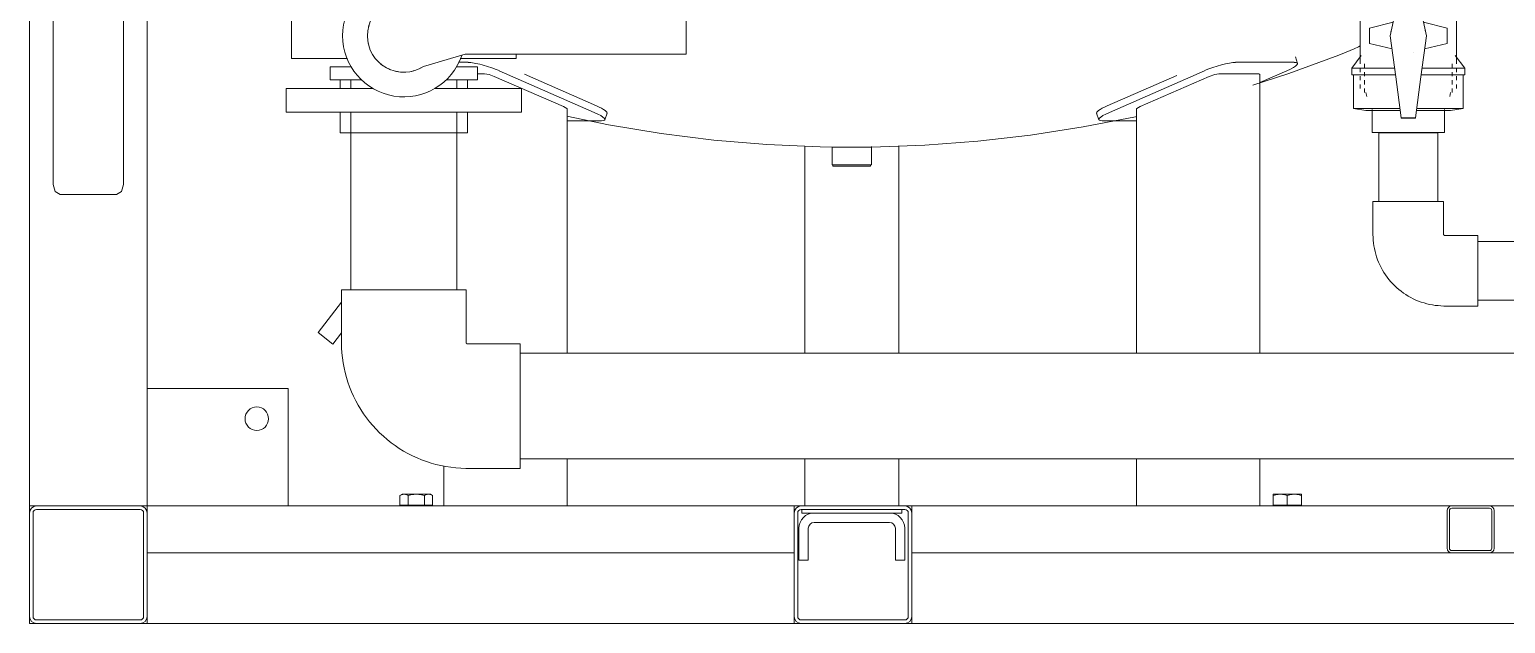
# Model space of a CAD drawing. Header units: millimetres. Extents: x -4001 to 3774, y -595 to 3523.
# Drawn here: x -3633 to -2379, y 0 to 505 of the extents above; entities that cross this region are included whole.
import ezdxf

# ---------------------------------------------------------------- set-up
doc = ezdxf.new("R2010")
doc.units = ezdxf.units.MM
for name, color, linetype, lineweight in [('A_--------_E-', 8, 'Continuous', 9), ('M-_EQPT----_E', 7, 'Continuous', 9), ('M-_WATR----_E', 5, 'Continuous', 9), ('S-_STRL----_A', 7, 'Continuous', 9)]:
    doc.layers.add(name, color=color, linetype=linetype, lineweight=lineweight)

# ---------------------------------------------------------------- blocks, each defined once
blk = doc.blocks.new('PNS-0100 MAIN FRAME - ASY PNS-0100 MAIN FRAME_iam-651195-Разрез 3')
at = {"layer": 'A_--------_E-'}
for p, q in [((-3633.2, 2850), (-3633.2, 100)), ((-3533.2, 100), (-3533.2, 2850)), ((-3613.2, 1997.9), (-3613.2, 373.6)), ((-3553.2, 373.6), (-3553.2, 1997.9)), ((-3607.2, 365.1), (-3559.2, 365.1)), ((-3368, 273.4), (-3387.9, 247.5)), ((-3375.3, 237.7), (-3387.9, 247.5)), ((-3375.3, 237.7), (-3368, 247.2)), ((-3533.2, 200), (-3413.2, 200)), ((-3413.2, 200), (-3413.2, 100)), ((-3627.2, 100), (-3633.2, 100)), ((-3633.2, 100), (-3627.2, 100)), ((-3633.2, 94), (-3633.2, 100)), ((-3533.2, 100), (-3539.2, 100)), ((-3539.2, 100), (-3533.2, 100)), ((-2983.2, 100), (-3533.2, 100)), ((-3533.2, 100), (-3533.2, 96)), ((-3533.2, 94), (-3533.2, 96)), ((-2977.2, 100), (-2983.2, 100)), ((-2983.2, 100), (-2983.2, 96)), ((-2983.2, 94), (-2983.2, 96)), ((-2883.2, 100), (-2889.2, 100)), ((-2424.2, 100), (-2883.2, 100)), ((-2883.2, 100), (-2883.2, 96)), ((-2883.2, 94), (-2883.2, 96)), ((-1933.2, 100), (-2392.2, 100)), ((-3533.2, 60), (-2983.2, 60)), ((-2883.2, 60), (-2424.2, 60)), ((-2392.2, 60), (-1933.2, 60)), ((-3633.2, 0), (-3633.2, 6)), ((-3633.2, 0), (-3627.2, 0)), ((-3539.2, 0), (-3533.2, 0)), ((-3533.2, 6), (-3533.2, 0)), ((-3533.2, 0), (-2983.2, 0)), ((-2983.2, 6), (-2983.2, 0)), ((-2983.2, 0), (-2977.2, 0)), ((-2889.2, 0), (-2883.2, 0)), ((-2883.2, 6), (-2883.2, 0)), ((-2883.2, 0), (-1933.2, 0))]:
    blk.add_line(p, q, dxfattribs=at)
at = {"layer": 'A_--------_E-', "flags": 128}
for points in [[(-3613.2, 373.6), (-3611.4, 367.6), (-3607.2, 365.1)], [(-3559.2, 365.1), (-3554.9, 367.6), (-3553.2, 373.6)]]:
    blk.add_lwpolyline(points, dxfattribs=at)
at = {"layer": 'A_--------_E-'}
for start, end in [(0, 180), (180, 0)]:
    blk.add_arc((-3440, 174.2), 10, start, end, dxfattribs=at)
at = {"layer": 'S-_STRL----_A'}
for p, q in [((-3633.2, 94), (-3633.2, 6)), ((-3630.2, 6), (-3630.2, 94)), ((-3539.2, 100), (-3627.2, 100)), ((-3627.2, 97), (-3539.2, 97)), ((-3536.2, 94), (-3536.2, 6)), ((-3533.2, 6), (-3533.2, 94)), ((-2983.2, 94), (-2983.2, 6)), ((-2980.2, 6), (-2980.2, 94)), ((-2889.2, 100), (-2977.2, 100)), ((-2977.2, 97), (-2889.2, 97)), ((-2886.2, 94), (-2886.2, 6)), ((-2883.2, 6), (-2883.2, 94)), ((-2428.2, 96), (-2428.2, 64)), ((-2426.2, 64), (-2426.2, 96)), ((-2392.2, 100), (-2424.2, 100)), ((-2424.2, 98), (-2392.2, 98)), ((-2390.2, 96), (-2390.2, 64)), ((-2388.2, 64), (-2388.2, 96)), ((-2392.2, 62), (-2424.2, 62)), ((-2424.2, 60), (-2392.2, 60)), ((-3539.2, 3), (-3627.2, 3)), ((-3627.2, 0), (-3539.2, 0)), ((-2889.2, 3), (-2977.2, 3)), ((-2977.2, 0), (-2889.2, 0))]:
    blk.add_line(p, q, dxfattribs=at)
for centre, radius, start, end in [((-3627.2, 94), 6, 90, 180), ((-3627.2, 94), 3, 90, 180), ((-3539.2, 94), 6, 360, 90), ((-3539.2, 94), 3, 360, 90), ((-2977.2, 94), 6, 90, 180), ((-2977.2, 94), 3, 90, 180), ((-2889.2, 94), 6, 360, 90), ((-2889.2, 94), 3, 360, 90), ((-2424.2, 96), 4, 90, 180), ((-2424.2, 96), 2, 90, 180), ((-2392.2, 96), 4, 0, 90), ((-2392.2, 96), 2, 0, 90), ((-2424.2, 64), 4, 180, 270), ((-2424.2, 64), 2, 180, 270), ((-2392.2, 64), 2, 270, 0), ((-2392.2, 64), 4, 270, 360), ((-3627.2, 6), 6, 180, 270), ((-3627.2, 6), 3, 180, 270), ((-3539.2, 6), 3, 270, 0), ((-3539.2, 6), 6, 270, 0), ((-2977.2, 6), 6, 180, 270), ((-2977.2, 6), 3, 180, 270), ((-2889.2, 6), 3, 270, 0), ((-2889.2, 6), 6, 270, 0)]:
    blk.add_arc(centre, radius, start, end, dxfattribs=at)
blk = doc.blocks.new('PNS-0100 MAIN FRAME - Standard-550811-Разрез 3')
blk.add_blockref('PNS-0100 MAIN FRAME - ASY PNS-0100 MAIN FRAME_iam-651195-Разрез 3', (0, 0))
blk = doc.blocks.new('PNS-Filter column D1000 _Left side_ - ASY PNS-Filter column D1000_iam-892261-Разрез 3')
at = {"layer": 'A_--------_E-'}
for p, q in [((-3260.3, 477.4), (-3268.5, 477.4)), ((-2558.1, 477.4), (-2608.1, 477.4)), ((-2557.1, 482.1), (-2555.3, 476.5)), ((-3252.5, 467.7), (-3246.3, 467.7)), ((-3238.1, 465.4), (-3179.2, 439.7)), ((-3153.1, 434.8), (-3234.1, 470.3)), ((-3212.5, 467.2), (-3151.3, 440.4)), ((-2717.1, 440.4), (-2657.9, 466.3)), ((-2634.3, 470.3), (-2715.2, 434.8)), ((-2689.2, 439.7), (-2630.3, 465.4)), ((-2622.1, 467.7), (-2588.1, 467.7)), ((-2588.1, 467.7), (-2587.5, 467)), ((-2587.5, 460.1), (-2564.3, 470.3)), ((-2587.3, 467.4), (-2587.3, 230)), ((-3176.4, 427.7), (-3147, 427.7)), ((-3176.2, 437.7), (-3176.2, 230)), ((-3142.3, 434.2), (-3144.1, 428.6)), ((-2724.2, 428.6), (-2726.1, 434.2)), ((-2721.4, 427.7), (-2692, 427.7)), ((-2692.2, 230), (-2692.2, 437.7)), ((-2974.2, 230), (-2974.2, 406.1)), ((-2950.9, 390.2), (-2950.9, 405.5)), ((-2950.9, 405.2), (-2934.2, 405.2)), ((-2934.2, 405.2), (-2917.4, 405.2)), ((-2917.4, 405.7), (-2917.4, 390.2)), ((-2894.2, 406.1), (-2894.2, 230)), ((-2934.2, 390.2), (-2950.9, 390.2)), ((-2917.4, 390.2), (-2934.2, 390.2)), ((-3176.2, 140), (-3176.2, 100)), ((-2974.2, 100), (-2974.2, 140)), ((-2894.2, 140), (-2894.2, 100)), ((-2692.2, 100), (-2692.2, 140)), ((-2587.3, 140), (-2587.3, 100)), ((-3281.1, 100), (-3281.1, 134.1)), ((-3316.4, 110), (-3318.3, 108.9)), ((-3318.3, 100.8), (-3318.3, 108.9)), ((-3318.3, 100.8), (-3311.3, 100.8)), ((-3316.4, 110), (-3314.8, 110)), ((-3316.1, 110), (-3314.8, 110)), ((-3315.7, 100), (-3315.7, 100.8)), ((-3314.8, 110), (-3304.4, 110)), ((-3314.8, 110), (-3312.5, 110)), ((-3311.3, 100.8), (-3311.3, 108.9)), ((-3311.3, 100.8), (-3297.5, 100.8)), ((-3307.1, 110), (-3304.4, 110)), ((-3304.4, 110), (-3294, 110)), ((-3304.4, 110), (-3301.7, 110)), ((-3297.5, 100.8), (-3297.5, 108.9)), ((-3297.5, 100.8), (-3290.6, 100.8)), ((-3296.3, 110), (-3294, 110)), ((-3294, 110), (-3292.7, 110)), ((-3294, 110), (-3292.4, 110)), ((-3293.2, 100.8), (-3293.2, 100)), ((-3290.6, 108.9), (-3292.4, 110)), ((-3290.6, 100.8), (-3290.6, 108.9)), ((-2576, 110), (-2575.4, 110)), ((-2576, 110), (-2570, 110)), ((-2576, 100.8), (-2576, 108.9)), ((-2576, 100.8), (-2564, 100.8)), ((-2575.2, 100), (-2575.2, 100.8)), ((-2572.8, 110), (-2570, 110)), ((-2570, 110), (-2567.5, 110)), ((-2570, 110), (-2558, 110)), ((-2564, 100.8), (-2564, 108.9)), ((-2564, 100.8), (-2552, 100.8)), ((-2560.5, 110), (-2558, 110)), ((-2558, 110), (-2555.1, 110)), ((-2558, 110), (-2552, 110)), ((-2552.7, 100.8), (-2552.7, 100)), ((-2552.5, 110), (-2552, 110)), ((-2552, 100.8), (-2552, 108.9)), ((-2976.7, 94), (-2976.7, 97)), ((-2976.7, 94), (-2971.7, 94)), ((-2896.7, 94), (-2971.7, 94)), ((-2966.2, 94), (-2902.2, 94)), ((-2896.7, 94), (-2891.7, 94)), ((-2891.7, 97), (-2891.7, 94)), ((-2979.2, 54), (-2979.2, 81)), ((-2971.2, 81), (-2971.2, 54)), ((-2902.2, 86), (-2966.2, 86)), ((-2897.2, 81), (-2897.2, 54)), ((-2889.2, 81), (-2889.2, 54)), ((-2971.2, 54), (-2979.2, 54)), ((-2897.2, 54), (-2889.2, 54))]:
    blk.add_line(p, q, dxfattribs=at)
at = {"layer": 'A_--------_E-', "flags": 128}
for points in [[(-2510.7, 487.4), (-2507.1, 489), (-2503.5, 490.7), (-2502.2, 491.4)], [(-2593.3, 457.9), (-2562.6, 467.9), (-2520.2, 483.6), (-2510.7, 487.4)], [(-3246.3, 467.7), (-3242.6, 467), (-3238.1, 465.4)], [(-2630.3, 465.4), (-2625.7, 467), (-2622.1, 467.7)], [(-3179.2, 439.7), (-3176.4, 438.1), (-3176.2, 437.7)], [(-2692.2, 437.7), (-2692, 438.1), (-2689.2, 439.7)], [(-3176.4, 431.5), (-3140.9, 424.2), (-3096.3, 416.8), (-3051.4, 411.2), (-3006.3, 407.4), (-2961.1, 405.4), (-2950.9, 405.2)], [(-2917.4, 405.2), (-2872.2, 406.8), (-2827.1, 410.2), (-2782.2, 415.4), (-2737.5, 422.4), (-2693.1, 431.1), (-2692, 431.4)]]:
    blk.add_lwpolyline(points, dxfattribs=at)
at = {"layer": 'A_--------_E-'}
for centre, radius, start, end in [((-2966.2, 81), 13, 90, 180), ((-2902.2, 81), 13, 0, 90), ((-2966.2, 81), 5, 90, 180), ((-2902.2, 81), 5, 360, 90)]:
    blk.add_arc(centre, radius, start, end, dxfattribs=at)
for centre, major_axis, start_param, end_param in [((-3244.1, 470.3), (-19, 6.2), 4.217371, 5.788168), ((-2624.3, 470.3), (19, 6.2), 0.495018, 2.065814), ((-2574.3, 470.3), (19, 6.2), 5.207407, 6.778203), ((-3161.3, 440.4), (-19, 6.2), 3.039274, 4.217371), ((-2707.1, 440.4), (19, 6.2), 2.065814, 3.243911), ((-3163.1, 434.8), (-19, 6.2), 2.646575, 4.217371), ((-2705.2, 434.8), (19, 6.2), 2.065814, 3.63661)]:
    blk.add_ellipse(centre, major_axis=major_axis, ratio=0.177259, start_param=start_param, end_param=end_param, dxfattribs=at)
for points in [[(-3318.3, 108.9), (-3317.9, 109.2), (-3317, 109.6), (-3315.9, 109.9), (-3315.2, 110), (-3314.8, 110)], [(-3314.8, 110), (-3314.4, 110), (-3313.7, 109.9), (-3312.6, 109.6), (-3311.8, 109.2), (-3311.3, 108.9)], [(-3311.3, 108.9), (-3310.5, 109.2), (-3308.9, 109.6), (-3306.6, 109.9), (-3305.1, 110), (-3304.4, 110)], [(-3304.4, 110), (-3303.7, 110), (-3302.2, 109.9), (-3300, 109.6), (-3298.3, 109.2), (-3297.5, 108.9)], [(-3297.5, 108.9), (-3297.1, 109.2), (-3296.2, 109.6), (-3295.1, 109.9), (-3294.4, 110), (-3294, 110)], [(-3294, 110), (-3293.7, 110), (-3292.9, 109.9), (-3291.8, 109.6), (-3291, 109.2), (-3290.6, 108.9)], [(-2576, 109.5), (-2576, 109.7), (-2576, 109.9), (-2576, 110), (-2576, 110)], [(-2576, 108.9), (-2575.2, 109.2), (-2573.8, 109.6), (-2571.9, 109.9), (-2570.6, 110), (-2570, 110)], [(-2576, 110), (-2576, 110), (-2576, 109.9), (-2576, 109.6), (-2576, 109.2), (-2576, 108.9)], [(-2570, 110), (-2569.3, 110), (-2568, 109.9), (-2566.1, 109.6), (-2564.7, 109.2), (-2564, 108.9)], [(-2564, 108.9), (-2563.2, 109.2), (-2561.8, 109.6), (-2559.9, 109.9), (-2558.6, 110), (-2558, 110)], [(-2558, 110), (-2557.3, 110), (-2556, 109.9), (-2554.1, 109.6), (-2552.7, 109.2), (-2552, 108.9)], [(-2552, 110), (-2552, 110), (-2552, 109.9), (-2552, 109.7), (-2552, 109.5)], [(-2552, 108.9), (-2552, 109.2), (-2552, 109.6), (-2552, 109.9), (-2552, 110), (-2552, 110)]]:
    blk.add_open_spline(points, degree=3, dxfattribs=at)
blk = doc.blocks.new('PNS-Filter column D1000 _Left side_ - Standard-896179-Разрез 3')
at = {"layer": 'M-_EQPT----_E'}
for p, q in [((-2950.2, 390.2), (-2950.2, 389.2)), ((-2950.2, 389.2), (-2918.2, 389.2)), ((-2918.2, 389.2), (-2918.2, 390.2))]:
    blk.add_line(p, q, dxfattribs=at)
blk.add_blockref('PNS-Filter column D1000 _Left side_ - ASY PNS-Filter column D1000_iam-892261-Разрез 3', (0, 0))
blk = doc.blocks.new('COMER_EL50_U-PVC отвод 90 - DN16-DN315 _Grey_-V26-Разрез 3')
at = {"layer": 'M-_WATR----_E', "color": 33, "lineweight": 20}
for p, q in [((-3368, 284), (-3368, 238.8)), ((-3262, 238.8), (-3262, 284)), ((-3216, 238), (-3261.2, 238)), ((-3216, 132), (-3216, 238)), ((-3261.2, 132), (-3216, 132))]:
    blk.add_line(p, q, dxfattribs=at)
at = {"layer": 'M-_WATR----_E', "color": 33, "lineweight": 20, "flags": 128}
for points in [[(-3368, 238.8), (-3367.9, 234.5), (-3367.6, 230.3), (-3367.2, 226), (-3366.6, 221.8), (-3365.8, 217.6), (-3364.9, 213.4), (-3363.8, 209.3), (-3362.5, 205.2), (-3361.1, 201.2), (-3359.5, 197.2), (-3357.8, 193.3), (-3355.9, 189.5), (-3353.8, 185.7), (-3351.6, 182.1), (-3349.3, 178.5), (-3346.8, 175), (-3344.2, 171.6), (-3341.4, 168.4), (-3338.6, 165.2), (-3335.6, 162.2), (-3332.4, 159.3), (-3329.2, 156.5), (-3325.9, 153.8), (-3322.4, 151.3), (-3318.9, 148.9), (-3315.2, 146.7), (-3311.5, 144.6), (-3307.7, 142.7), (-3303.8, 140.9), (-3299.9, 139.3), (-3295.8, 137.8), (-3291.8, 136.5), (-3287.7, 135.3), (-3283.5, 134.4), (-3279.3, 133.6), (-3275.1, 132.9), (-3270.8, 132.4), (-3266.6, 132.1), (-3262.3, 132), (-3261.2, 132)], [(-3261.2, 238), (-3261.2, 238), (-3261.2, 238), (-3261.2, 238), (-3261.3, 238), (-3261.3, 238), (-3261.3, 238), (-3261.4, 238), (-3261.4, 238), (-3261.4, 238.1), (-3261.5, 238.1), (-3261.5, 238.1), (-3261.5, 238.1), (-3261.5, 238.1), (-3261.6, 238.1), (-3261.6, 238.1), (-3261.6, 238.2), (-3261.7, 238.2), (-3261.7, 238.2), (-3261.7, 238.2), (-3261.7, 238.2), (-3261.7, 238.3), (-3261.8, 238.3), (-3261.8, 238.3), (-3261.8, 238.3), (-3261.8, 238.4), (-3261.8, 238.4), (-3261.9, 238.4), (-3261.9, 238.5), (-3261.9, 238.5), (-3261.9, 238.5), (-3261.9, 238.5), (-3261.9, 238.6), (-3261.9, 238.6), (-3261.9, 238.6), (-3261.9, 238.7), (-3261.9, 238.7), (-3261.9, 238.7), (-3262, 238.8), (-3262, 238.8), (-3262, 238.8)]]:
    blk.add_lwpolyline(points, dxfattribs=at)
at = {"layer": 'M-_WATR----_E', "color": 33, "lineweight": 20}
blk.add_ellipse((-3315, 284), major_axis=(53, 0), ratio=0.000009, start_param=3.141593, end_param=6.283185, dxfattribs=at)
blk = doc.blocks.new('COMER_BUT сермя _Butterfly valves_ red - BUT10090-877331-Разрез 3')
at = {"layer": 'M-_WATR----_E', "color": 33, "lineweight": 20}
for p, q in [((-3410.5, 519.3), (-3410.5, 480.7)), ((-3263, 515.7), (-3298.2, 526.1)), ((-3075, 515.7), (-3263, 515.7)), ((-3219.5, 515.7), (-3219.5, 519.3)), ((-3075, 484.3), (-3075, 515.7)), ((-3298.2, 473.9), (-3263, 484.3)), ((-3263, 484.3), (-3075, 484.3)), ((-3219.5, 480.7), (-3219.5, 484.3))]:
    blk.add_line(p, q, dxfattribs=at)
for radius, start, end in [(52, 18.7625, 180), (31, 57.209, 180), (31, 116.3192, 122.1686), (31, 101.8509, 108.0945), (31, 90, 93.6317), (31, 87.0806, 90), (31, 73.8007, 81.0623), (31, 60.5118, 67.7695), (31, 145.6075, 151.2815), (31, 130.8716, 136.906), (31, 160.8908, 165.6451), (52, 180, 341.2366), (31, 180, 302.791), (31, 192.2817, 192.8571), (31, 205.1481, 210.167), (31, 217.7273, 223.0948), (31, 230.3079, 235.8629), (31, 242.8892, 248.5572), (31, 255.4705, 261.21), (31, 268.0515, 270), (31, 270, 273.0843), (31, 282.2857, 287.3039), (31, 296.8165, 301.2261)]:
    blk.add_arc((-3315, 500), radius, start, end, dxfattribs=at)
for centre, start_param, end_param in [((-3315, 519.3), 3.141593, 4.188042), ((-3315, 519.3), 5.235988, 6.283185), ((-3315, 480.7), 3.141593, 4.188039), ((-3315, 480.7), 5.235988, 6.283185)]:
    blk.add_ellipse(centre, major_axis=(95.5, 0), ratio=0.000009, start_param=start_param, end_param=end_param, dxfattribs=at)
blk = doc.blocks.new('COMER_ST10_U-PVC бурт под фланец с гладкой поверхностью red - DN20 - DN225-V29-Разрез 3')
at = {"layer": 'M-_WATR----_E', "lineweight": 20}
for p, q in [((-3377.5, 473.5), (-3377.5, 462.5)), ((-3252.5, 462.5), (-3252.5, 473.5)), ((-3369, 462.5), (-3369, 455)), ((-3261, 455), (-3261, 462.5)), ((-3369, 435), (-3369, 417.5)), ((-3261, 417.5), (-3261, 435))]:
    blk.add_line(p, q, dxfattribs=at)
for centre, major_axis, start_param, end_param in [((-3315, 473.5), (62.5, 0), 3.141593, 3.914973), ((-3315, 473.5), (62.5, 0), 5.509805, 6.283185), ((-3315, 462.5), (62.5, 0), 3.141593, 4.096395), ((-3315, 462.5), (62.5, 0), 5.328383, 6.283185), ((-3315, 417.5), (54, 0), 3.141593, 6.283185)]:
    blk.add_ellipse(centre, major_axis=major_axis, ratio=0.000009, start_param=start_param, end_param=end_param, dxfattribs=at)
blk = doc.blocks.new('COMER_BR00_U-PVC свободный фланец red - DN15 - DN200-V31-Разрез 3')
at = {"layer": 'M-_WATR----_E', "lineweight": 20}
for p, q in [((-3415, 455), (-3415, 435)), ((-3215, 435), (-3215, 455))]:
    blk.add_line(p, q, dxfattribs=at)
for centre, start_param, end_param in [((-3315, 455), 3.141593, 4.449308), ((-3315, 455), 4.97547, 6.283185), ((-3315, 435), 3.141593, 6.283185)]:
    blk.add_ellipse(centre, major_axis=(100, 0), ratio=0.000009, start_param=start_param, end_param=end_param, dxfattribs=at)
blk = doc.blocks.new('COMER_industrial series - BVI10050-V41-Разрез 3')
at = {"layer": 'M-_WATR----_E', "color": 40, "lineweight": 20}
for p, q in [((-2492, 582.4), (-2492, 562.7)), ((-2430.4, 562.7), (-2430.4, 582.4)), ((-2497.2, 563.6), (-2507.8, 561.8)), ((-2507.8, 561.8), (-2507.8, 533.3)), ((-2414.5, 561.8), (-2425.2, 563.6)), ((-2414.5, 533.3), (-2414.5, 561.8)), ((-2502.2, 544.9), (-2502.2, 541.4)), ((-2498.4, 548.4), (-2498.4, 544.9)), ((-2498.4, 541.4), (-2498.4, 537.9)), ((-2496.4, 551.7), (-2497.2, 548.4)), ((-2468.2, 539), (-2467.2, 543.8)), ((-2455.2, 543.8), (-2467.2, 543.8)), ((-2455.2, 543.8), (-2454.2, 539)), ((-2425.2, 548.4), (-2425.9, 551.7)), ((-2423.9, 544.9), (-2423.9, 548.4)), ((-2423.9, 537.9), (-2423.9, 541.4)), ((-2420.2, 541.4), (-2420.2, 544.9)), ((-2509.2, 533.3), (-2509.2, 527.5)), ((-2509.2, 527.5), (-2501.2, 516.8)), ((-2502.2, 537.9), (-2502.2, 534.5)), ((-2502.2, 531), (-2502.2, 527.5)), ((-2498.4, 534.5), (-2498.4, 531)), ((-2498.4, 527.5), (-2498.4, 524)), ((-2468.2, 539), (-2454.2, 539)), ((-2423.9, 531), (-2423.9, 534.5)), ((-2423.9, 524), (-2423.9, 527.5)), ((-2421.2, 516.8), (-2413.2, 527.5)), ((-2420.2, 534.5), (-2420.2, 537.9)), ((-2420.2, 527.5), (-2420.2, 531)), ((-2413.2, 527.5), (-2413.2, 533.3)), ((-2502.2, 524), (-2502.2, 476)), ((-2420.2, 476), (-2420.2, 524)), ((-2474.1, 511.5), (-2494.2, 506.6)), ((-2494.2, 506.6), (-2494.2, 493.4)), ((-2465.5, 514.4), (-2465.5, 514.4)), ((-2428.2, 506.6), (-2448.3, 511.5)), ((-2428.2, 493.4), (-2428.2, 506.6)), ((-2494.2, 493.4), (-2475, 488.8)), ((-2447.3, 488.8), (-2428.2, 493.4)), ((-2501.2, 483.2), (-2509.2, 472.5)), ((-2456.9, 485.6), (-2456.9, 485.6)), ((-2413.2, 472.5), (-2421.2, 483.2)), ((-2509.2, 472.5), (-2509.2, 466.7)), ((-2507.8, 466.7), (-2507.8, 438.2)), ((-2502.2, 472.5), (-2502.2, 469)), ((-2502.2, 465.5), (-2502.2, 462.1)), ((-2498.4, 476), (-2498.4, 472.5)), ((-2498.4, 469), (-2498.4, 465.5)), ((-2423.9, 472.5), (-2423.9, 476)), ((-2423.9, 465.5), (-2423.9, 469)), ((-2420.2, 469), (-2420.2, 472.5)), ((-2420.2, 462.1), (-2420.2, 465.5)), ((-2414.5, 438.2), (-2414.5, 466.7)), ((-2413.2, 466.7), (-2413.2, 472.5)), ((-2502.2, 458.6), (-2502.2, 455.1)), ((-2498.4, 462.1), (-2498.4, 458.6)), ((-2498.4, 455.1), (-2498.4, 451.6)), ((-2423.9, 458.6), (-2423.9, 462.1)), ((-2423.9, 451.6), (-2423.9, 455.1)), ((-2420.2, 455.1), (-2420.2, 458.6)), ((-2497.2, 451.6), (-2496.4, 448.3)), ((-2425.9, 448.3), (-2425.2, 451.6)), ((-2507.8, 438.2), (-2497.2, 436.4)), ((-2492, 437.3), (-2492, 417.6)), ((-2467.2, 430), (-2467.2, 430.2)), ((-2455.1, 430.2), (-2467.2, 430.2)), ((-2467.2, 430), (-2455.2, 430)), ((-2455.1, 430.2), (-2455.2, 430)), ((-2430.4, 417.6), (-2430.4, 437.3)), ((-2425.2, 436.4), (-2414.5, 438.2))]:
    blk.add_line(p, q, dxfattribs=at)
at = {"layer": 'M-_WATR----_E', "color": 40, "lineweight": 20, "flags": 128}
for points in [[(-2476.5, 500), (-2472.3, 519.6), (-2468.2, 539)], [(-2454.2, 539), (-2450, 519.6), (-2445.8, 500)], [(-2467.2, 430.2), (-2471.9, 465.2), (-2476.5, 500)], [(-2445.8, 500), (-2450.5, 465.2), (-2455.1, 430.2)]]:
    blk.add_lwpolyline(points, dxfattribs=at)
at = {"layer": 'M-_WATR----_E', "color": 40, "lineweight": 20}
for centre, major_axis, ratio, start_param, end_param in [((-2461.2, 582.4), (30.8, 0), 0.000018, 3.141593, 6.283124), ((-2461.2, 561.8), (46.6, 0), 0.000018, 3.141593, 6.283124), ((-2461.2, 563.6), (36, 0), 0.000018, 3.141593, 6.283124), ((-2461.2, 533.3), (48, 0), 0.000018, 3.141593, 4.539055), ((-2461.2, 527.5), (48, 0), 0.000018, 3.141606, 4.513044), ((-2461.2, 533.3), (48, 0), 0.000018, 4.885466, 6.283124), ((-2461.2, 527.5), (48, 0), 0.000018, 4.91148, 6.283124), ((-2461.2, 500), (-4.4, 14.5), 1, 0.974878, 1.115502), ((-2461.2, 500), (-4.4, 14.5), 1, 4.5834, 4.726351), ((-2461.2, 500), (-4.4, 14.5), 1, 4.551471, 4.666396), ((-2461.2, 472.5), (48, 0), 0.000018, 3.141593, 4.465799), ((-2461.2, 466.7), (48, 0), 0.000018, 3.141593, 4.482936), ((-2461.2, 466.7), (48, 0), 0.000018, 4.941603, 6.283124), ((-2461.2, 472.5), (48, 0), 0.000018, 4.958737, 6.283124), ((-2461.2, 438.2), (46.6, 0), 0.000018, 3.141701, 4.558992), ((-2461.2, 436.4), (36, 0), 0.000018, 3.141701, 4.51976), ((-2461.2, 436.4), (36, 0), 0.000018, 4.904711, 6.283077), ((-2461.2, 438.2), (46.6, 0), 0.000018, 4.86555, 6.283077), ((-2461.2, 417.6), (30.8, 0), 0.000018, 3.141593, 6.283124)]:
    blk.add_ellipse(centre, major_axis=major_axis, ratio=ratio, start_param=start_param, end_param=end_param, dxfattribs=at)
blk = doc.blocks.new('COMER_EL50_U-PVC отвод 90 - DN16-DN315 _Grey_-V44-Разрез 3')
at = {"layer": 'M-_WATR----_E', "color": 40, "lineweight": 20}
for p, q in [((-2491.2, 359.1), (-2491.2, 330.9)), ((-2431.2, 330.9), (-2431.2, 359.1)), ((-2402.2, 330.1), (-2430.4, 330.1)), ((-2430.4, 270.1), (-2402.2, 270.1))]:
    blk.add_line(p, q, dxfattribs=at)
at = {"layer": 'M-_WATR----_E', "color": 40, "lineweight": 20, "flags": 128}
for points in [[(-2491.2, 330.9), (-2491.1, 328.5), (-2491, 326.1), (-2490.7, 323.7), (-2490.4, 321.2), (-2490, 318.9), (-2489.4, 316.5), (-2488.8, 314.1), (-2488.1, 311.8), (-2487.3, 309.5), (-2486.4, 307.3), (-2485.4, 305), (-2484.3, 302.9), (-2483.1, 300.7), (-2481.9, 298.6), (-2480.6, 296.6), (-2479.1, 294.6), (-2477.6, 292.7), (-2476.1, 290.8), (-2474.4, 289), (-2472.7, 287.3), (-2471, 285.7), (-2469.1, 284.1), (-2467.2, 282.6), (-2465.2, 281.1), (-2463.2, 279.8), (-2461.2, 278.5), (-2459, 277.3), (-2456.9, 276.2), (-2454.7, 275.2), (-2452.4, 274.3), (-2450.1, 273.4), (-2447.8, 272.7), (-2445.5, 272), (-2443.1, 271.5), (-2440.7, 271), (-2438.3, 270.6), (-2435.9, 270.4), (-2433.5, 270.2), (-2431, 270.1), (-2430.4, 270.1)], [(-2430.4, 330.1), (-2430.4, 330.1), (-2430.4, 330.1), (-2430.5, 330.1), (-2430.5, 330.1), (-2430.5, 330.1), (-2430.6, 330.1), (-2430.6, 330.2), (-2430.6, 330.2), (-2430.6, 330.2), (-2430.7, 330.2), (-2430.7, 330.2), (-2430.7, 330.2), (-2430.8, 330.2), (-2430.8, 330.2), (-2430.8, 330.3), (-2430.8, 330.3), (-2430.9, 330.3), (-2430.9, 330.3), (-2430.9, 330.3), (-2430.9, 330.4), (-2431, 330.4), (-2431, 330.4), (-2431, 330.4), (-2431, 330.5), (-2431, 330.5), (-2431.1, 330.5), (-2431.1, 330.5), (-2431.1, 330.6), (-2431.1, 330.6), (-2431.1, 330.6), (-2431.1, 330.7), (-2431.1, 330.7), (-2431.1, 330.7), (-2431.2, 330.8), (-2431.2, 330.8), (-2431.2, 330.8), (-2431.2, 330.9), (-2431.2, 330.9), (-2431.2, 330.9), (-2431.2, 330.9)]]:
    blk.add_lwpolyline(points, dxfattribs=at)
at = {"layer": 'M-_WATR----_E', "color": 40, "lineweight": 20}
for centre, major_axis, ratio, start_param, end_param in [((-2461.2, 359.1), (-30, 0), 0.000615, 3.141593, 6.283176), ((-2402.2, 300.1), (0, 30), 0.000009, 3.142207, 6.283185)]:
    blk.add_ellipse(centre, major_axis=major_axis, ratio=ratio, start_param=start_param, end_param=end_param, dxfattribs=at)

msp = doc.modelspace()

# ---------------------------------------------------------------- linework, layer by layer
at = {"layer": 'M-_WATR----_E', "color": 33, "lineweight": 20}
for p, q in [((-3360, 474), (-3360, 473.5)), ((-3270, 473.5), (-3270, 474)), ((-3360, 462.5), (-3360, 455)), ((-3270, 455), (-3270, 462.5)), ((-3360, 435), (-3360, 284)), ((-3270, 284), (-3270, 435)), ((-2310.7, 230), (-3216, 230)), ((-3216, 140), (-2310.7, 140))]:
    msp.add_line(p, q, dxfattribs=at)
at = {"layer": 'M-_WATR----_E', "color": 40, "lineweight": 20}
for p, q in [((-2486.2, 417.5), (-2486.2, 359.1)), ((-2436.2, 359.1), (-2436.2, 417.5)), ((-2308.7, 325.1), (-2402.2, 325.1)), ((-2402.2, 275.1), (-2316.7, 275.1))]:
    msp.add_line(p, q, dxfattribs=at)
for start_param, end_param in [(3.141593, 4.712389), (4.712389, 6.283185)]:
    msp.add_ellipse((-2461.2, 417.5), major_axis=(25, 0), ratio=0.000018, start_param=start_param, end_param=end_param, dxfattribs=at)

# ---------------------------------------------------------------- block references
at = {"layer": 'A_--------_E-'}
msp.add_blockref('PNS-0100 MAIN FRAME - Standard-550811-Разрез 3', (0, 0), dxfattribs=at)
at = {"layer": 'M-_EQPT----_E'}
msp.add_blockref('PNS-Filter column D1000 _Left side_ - Standard-896179-Разрез 3', (0, 0), dxfattribs=at)
at = {"layer": 'M-_WATR----_E', "color": 40, "lineweight": 20}
for name in ['COMER_industrial series - BVI10050-V41-Разрез 3', 'COMER_EL50_U-PVC отвод 90 - DN16-DN315 _Grey_-V44-Разрез 3']:
    msp.add_blockref(name, (0, 0), dxfattribs=at)
at = {"layer": 'M-_WATR----_E', "color": 33, "lineweight": 20}
for name in ['COMER_BUT сермя _Butterfly valves_ red - BUT10090-877331-Разрез 3', 'COMER_EL50_U-PVC отвод 90 - DN16-DN315 _Grey_-V26-Разрез 3']:
    msp.add_blockref(name, (0, 0), dxfattribs=at)
at = {"layer": 'M-_WATR----_E', "lineweight": 20}
for name in ['COMER_ST10_U-PVC бурт под фланец с гладкой поверхностью red - DN20 - DN225-V29-Разрез 3', 'COMER_BR00_U-PVC свободный фланец red - DN15 - DN200-V31-Разрез 3']:
    msp.add_blockref(name, (0, 0), dxfattribs=at)

doc.saveas('drawing.dxf')
